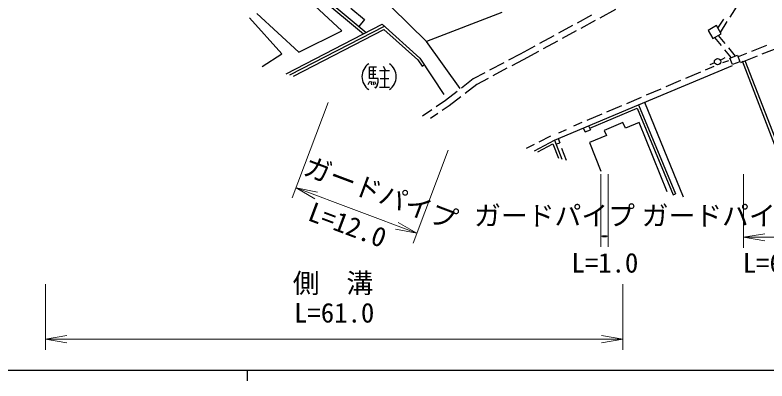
# Model space of a CAD drawing. Units: millimetres, scale not verified. Extents: x 40000 to 680000, y 20000 to 380000.
# Drawn here: x 146356 to 216464, y 204000 to 238126 of the extents above; entities that cross this region are included whole.
import ezdxf
from ezdxf.enums import TextEntityAlignment as Align

# ---------------------------------------------------------------- set-up
doc = ezdxf.new("R2010")
doc.units = ezdxf.units.MM
doc.header["$LTSCALE"] = 1000
for name, color, linetype, lineweight in [('M-BGD', 7, 'Continuous', 25), ('M-STR-HTXT', 7, 'Continuous', 13), ('M-TTL-BAND', 7, 'Continuous', 25)]:
    doc.layers.add(name, color=color, linetype=linetype, lineweight=lineweight)
doc.styles.add('ＭＳ ゴシック', font='')
doc.styles.get('ＭＳ ゴシック').set_extended_font_data('MS Gothic')

# ---------------------------------------------------------------- blocks, each defined once
blk = doc.blocks.new('open_arrow')
at = {"color": 0, "linetype": 'Continuous', "lineweight": -2}
blk.add_lwpolyline([(7.5, 1.25), (0, 0), (7.5, -1.25)], dxfattribs=at)

msp = doc.modelspace()

# ---------------------------------------------------------------- linework, layer by layer
at = {"layer": 'M-BGD'}
for p, q in [((173463, 240895), (178840, 236359)), ((173693, 241029), (179081, 236483)), ((176839, 236658), (172722, 240466)), ((213032, 237934), (213836, 239200)), ((177680, 238756), (178927, 237708)), ((184715, 235663), (181441, 238866)), ((191735, 238370), (184715, 235663)), ((202331, 238629), (200883, 237841)), ((171235, 234510), (168215, 237857)), ((168911, 238260), (172821, 234665)), ((178927, 237708), (178401, 237045)), ((200101, 238099), (198783, 237382)), ((211897, 236894), (212441, 237751)), ((171625, 232649), (180596, 237263)), ((171966, 232544), (180796, 237084)), ((180596, 237263), (184099, 234119)), ((198344, 237143), (197026, 236427)), ((200443, 237602), (199125, 236886)), ((211750, 237143), (210980, 236690)), ((212201, 236378), (211750, 237143)), ((212125, 236508), (212763, 237512)), ((172307, 232438), (180757, 236783)), ((172821, 234665), (176839, 236658)), ((180757, 236783), (183908, 233955)), ((198686, 236647), (197368, 235930)), ((210980, 236690), (211431, 235924)), ((211431, 235924), (212201, 236378)), ((187870, 231262), (184715, 235663)), ((196587, 236188), (195269, 235471)), ((196929, 235691), (195611, 234975)), ((212210, 235278), (211594, 236020)), ((212581, 235457), (211943, 236226)), ((194830, 235233), (193443, 234478)), ((213144, 234150), (212529, 234893)), ((213537, 234303), (212900, 235072)), ((216412, 235277), (215020, 234720)), ((217527, 235077), (216001, 234466)), ((169400, 233339), (171235, 234510)), ((193443, 234478), (192363, 233907)), ((195172, 234736), (193723, 233948)), ((212123, 233928), (212555, 234181)), ((213014, 234100), (213716, 234373)), ((213716, 234373), (213949, 233771)), ((214556, 234534), (213787, 234226)), ((215537, 234280), (214010, 233669)), ((183908, 233955), (184302, 233358)), ((184099, 234119), (186347, 230718)), ((184302, 233358), (184517, 233488)), ((191921, 233674), (190595, 232973)), ((193723, 233948), (192667, 233389)), ((211587, 233663), (211124, 233473)), ((212361, 233690), (212918, 233885)), ((213247, 233498), (213014, 234100)), ((213949, 233771), (213247, 233498)), ((217810, 224388), (214179, 233809)), ((214393, 233899), (219055, 221894)), ((179392, 232213), (179392, 233284)), ((179392, 233284), (180060, 233284)), ((179392, 232952), (179998, 232952)), ((179732, 233284), (179732, 232213)), ((180338, 232952), (181276, 232952)), ((180338, 232952), (181269, 232952)), ((180670, 233358), (180870, 233022)), ((180799, 232952), (180799, 231407)), ((192225, 233156), (190898, 232455)), ((204488, 229755), (213237, 233415)), ((208906, 232239), (210286, 232827)), ((210745, 233023), (211532, 233358)), ((179392, 232615), (179994, 232615)), ((180201, 232213), (179392, 232213)), ((180201, 231865), (180201, 232213)), ((180404, 232213), (181202, 232213)), ((189073, 232168), (187980, 231316)), ((190153, 232739), (189073, 232168)), ((190456, 232221), (189400, 231662)), ((179395, 231943), (179260, 231611)), ((179529, 231945), (179598, 231611)), ((179730, 231943), (179797, 231613)), ((179864, 231943), (179998, 231674)), ((179868, 231411), (179994, 231340)), ((179994, 231340), (180134, 231533)), ((180134, 231533), (180201, 231865)), ((180334, 231407), (181265, 231407)), ((189400, 231662), (188320, 230820)), ((207066, 231455), (208446, 232043)), ((187586, 231008), (186493, 230156)), ((205226, 230671), (206606, 231259)), ((186493, 230156), (185634, 229570)), ((187926, 230513), (186847, 229671)), ((203386, 229886), (204766, 230474)), ((205041, 229987), (208639, 221181)), ((185221, 229289), (184362, 228703)), ((186847, 229671), (186177, 229214)), ((196640, 226456), (204488, 229755)), ((199951, 227577), (204353, 229428)), ((201546, 229102), (202926, 229690)), ((204353, 229428), (207710, 221356)), ((204488, 229755), (207941, 221452)), ((185764, 228933), (185094, 228476)), ((199706, 228318), (201086, 228906)), ((198460, 227787), (199246, 228122)), ((203032, 228117), (201297, 227346)), ((203273, 227572), (203032, 228117)), ((204555, 228089), (203273, 227572)), ((207149, 221642), (204555, 228089)), ((197049, 227150), (197759, 227455)), ((199329, 227587), (199499, 227224)), ((199499, 227224), (200023, 227431)), ((199839, 227801), (200023, 227431)), ((201297, 227346), (201494, 226888)), ((194775, 225476), (196640, 226456)), ((195220, 226303), (196317, 226867)), ((196640, 226456), (197338, 224682)), ((197001, 226608), (197152, 226222)), ((201494, 226888), (199929, 226240)), ((194050, 225701), (194775, 226074)), ((195113, 225372), (196510, 226105)), ((196510, 226105), (197032, 224777)), ((196791, 226073), (197152, 226222)), ((199929, 226240), (200964, 223559)), ((197782, 224545), (197334, 225694)), ((207710, 221356), (207941, 221452))]:
    msp.add_line(p, q, dxfattribs=at)
msp.add_circle((211864, 233777), 300, dxfattribs=at)
for centre, start, end in [((180146, 232380), 123.85503, 236.14497), ((180456, 232380), 303.85503, 56.14497)]:
    msp.add_arc(centre, 1445, start, end, dxfattribs=at)
at = {"layer": 'M-STR-HTXT'}
for p, q in [((175552, 229965), (172210, 221068)), ((186735, 225522), (183472, 216837)), ((200978, 223272), (200978, 216495)), ((201665, 223272), (201665, 216495)), ((214277, 223272), (214277, 216402)), ((172561, 222005), (183824, 217773)), ((200978, 217495), (201665, 217495)), ((214277, 217402), (220264, 217402)), ((149190, 213022), (149190, 206897)), ((203034, 213022), (203034, 206897)), ((149190, 207897), (203034, 207897))]:
    msp.add_line(p, q, dxfattribs=at)
at = {"layer": 'M-TTL-BAND'}
for p, q in [((40000, 205000), (579000, 205000)), ((168000, 205000), (168000, 204000))]:
    msp.add_line(p, q, dxfattribs=at)

# ---------------------------------------------------------------- block references
at = {"layer": 'M-STR-HTXT'}
for p, xscale, yscale, rotation in [((172561, 222005), 267, 267, 339.4), ((183824, 217773), 267, 267, 159.4), ((201665, 217495), 66.7, 66.7, 180), ((203034, 207897), 267, 267, 180)]:
    msp.add_blockref('open_arrow', p, dxfattribs=dict(at, xscale=xscale, yscale=yscale, rotation=rotation))
for p, xscale, yscale in [((200978, 217495), 66.7, 66.7), ((214277, 217402), 267, 267), ((149190, 207897), 267, 267)]:
    msp.add_blockref('open_arrow', p, dxfattribs=dict(at, xscale=xscale, yscale=yscale))

# ---------------------------------------------------------------- texts
at = {"layer": 'M-STR-HTXT', "style": 'ＭＳ ゴシック'}
msp.add_text('ガードパイプ', height=1833, rotation=339.407, dxfattribs=at).set_placement((180449, 221523), align=Align.MIDDLE_CENTER)
msp.add_text('L=12.0', height=1833, rotation=339.407, dxfattribs=at).set_placement((176845, 217194), align=Align.BOTTOM_CENTER)
for s, p in [('ガードパイプ', (196654, 219423)), ('ガードパイプ', (212283, 219423)), ('側\u3000溝', (175999, 213122))]:
    msp.add_text(s, height=1833, dxfattribs=at).set_placement(p, align=Align.MIDDLE_CENTER)
for s, p in [('L=1.0', (201352, 213556)), ('L=6.6', (217324, 213539)), ('L=61.0', (176112, 208897))]:
    msp.add_text(s, height=1833, dxfattribs=at).set_placement(p, align=Align.BOTTOM_CENTER)

doc.saveas('drawing.dxf')
